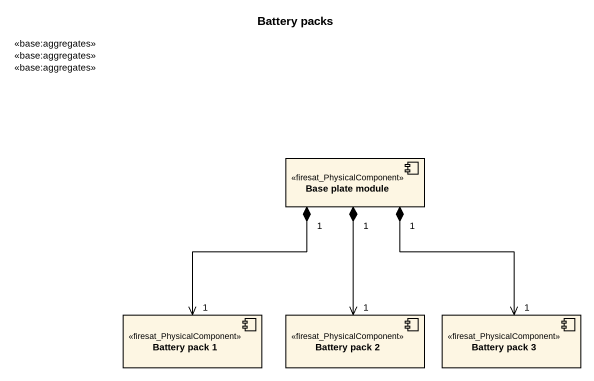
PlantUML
@startuml
title Battery packs
component "Base plate module" as Base_plate_module <<firesat_PhysicalComponent>>
component "Battery pack 1" as Battery_pack_1 <<firesat_PhysicalComponent>>
component "Battery pack 2" as Battery_pack_2 <<firesat_PhysicalComponent>>
component "Battery pack 3" as Battery_pack_3 <<firesat_PhysicalComponent>>
Base_plate_module "1" *--> "1" Battery_pack_1 : <<base:aggregates>>
Base_plate_module "1" *--> "1" Battery_pack_2 : <<base:aggregates>>
Base_plate_module "1" *--> "1" Battery_pack_3 : <<base:aggregates>>
@enduml
